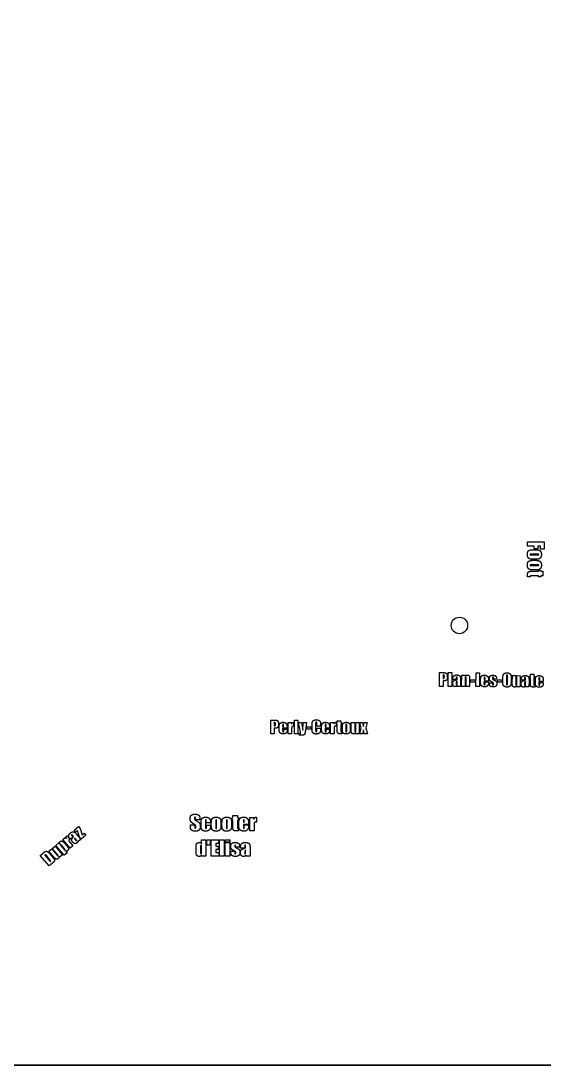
# Model space of a CAD drawing. Header units: millimetres. Extents: x 0 to 397, y 0 to 380.
# Drawn here: x 95.2 to 190.4, y 0 to 190 of the extents above; entities that cross this region are included whole.
import ezdxf

# ---------------------------------------------------------------- set-up
doc = ezdxf.new("R2010")
doc.units = ezdxf.units.MM
doc.layers.get('0').update_dxf_attribs({"linetype": 'CONTINUOUS'})

msp = doc.modelspace()

# ---------------------------------------------------------------- linework, layer by layer
for p, q in [((188.33, 93.78), (188.95, 93.78)), ((188.07, 92.84), (189.18, 92.84)), ((189.18, 92.97), (188.1, 92.97)), ((188.33, 91.85), (188.95, 91.85)), ((189, 92.03), (188.41, 92.03)), ((188.07, 90.9), (189.18, 90.9)), ((189.18, 91.04), (188.1, 91.04)), ((188.19, 89.86), (189.37, 89.86)), ((189, 90.1), (188.41, 90.1)), ((189.37, 89.86), (189.37, 90.01)), ((189.37, 90.01), (189.82, 90.01)), ((189.82, 90.01), (189.82, 89.86)), ((189.82, 89.86), (190.2, 89.86)), ((190.2, 89.86), (190.2, 89.05)), ((187.41, 88.82), (187.41, 89.15)), ((187.87, 88.82), (187.41, 88.82)), ((189.37, 89.05), (188.12, 89.05)), ((189.37, 88.85), (189.37, 89.05)), ((189.82, 88.85), (189.37, 88.85)), ((190.2, 89.05), (189.82, 89.05)), ((189.82, 89.05), (189.82, 88.85)), ((171.38, 68.92), (171.4, 71.42)), ((171.4, 71.42), (172.06, 71.42)), ((172.05, 70.99), (172.05, 70.35)), ((172.25, 70.58), (172.26, 70.78)), ((172.8, 70.71), (172.8, 70.5)), ((174.39, 70.37), (174.39, 70.16)), ((175.41, 68.89), (175.43, 70.94)), ((175.43, 70.94), (176.06, 70.94)), ((176.06, 70.94), (176.05, 70.75)), ((176.23, 68.89), (176.24, 70.31)), ((176.86, 70.32), (176.85, 68.88)), ((179.48, 70.33), (179.48, 70.18)), ((179.66, 70.18), (179.66, 70.33)), ((181.21, 70.24), (181.21, 70.35)), ((181.77, 70.36), (181.77, 70.24)), ((183.56, 70.69), (183.56, 69.52)), ((183.76, 69.54), (183.77, 70.69)), ((184.62, 69.49), (184.63, 70.87)), ((184.63, 70.87), (185.26, 70.87)), ((185.26, 70.87), (185.25, 69.47)), ((185.44, 69.49), (185.45, 70.87)), ((185.45, 70.87), (186.07, 70.86)), ((186.07, 70.86), (186.06, 68.81)), ((187.78, 70.47), (187.79, 70.8)), ((187.92, 70.47), (187.78, 70.47)), ((187.79, 70.8), (187.92, 70.8)), ((187.91, 69.43), (187.92, 70.47)), ((187.92, 70.8), (187.92, 71.12)), ((187.92, 71.12), (188.55, 71.12)), ((188.71, 70.47), (188.54, 70.47)), ((188.54, 70.47), (188.54, 69.37)), ((188.55, 71.12), (188.55, 70.79)), ((188.55, 70.79), (188.72, 70.79)), ((188.72, 70.79), (188.71, 70.47)), ((172.03, 68.92), (171.38, 68.92)), ((172.04, 69.93), (172.03, 68.92)), ((172.22, 69.92), (172.04, 69.93)), ((173.8, 70.16), (173.8, 70.3)), ((174.39, 70.16), (173.8, 70.16)), ((173.8, 69.36), (173.8, 69.53)), ((174.58, 69.45), (174.58, 69.87)), ((174.59, 68.9), (174.59, 69.08)), ((175.2, 68.89), (174.59, 68.9)), ((175.21, 69.92), (175.2, 68.89)), ((176.04, 68.89), (175.41, 68.89)), ((176.05, 70.27), (176.04, 68.89)), ((176.85, 68.88), (176.23, 68.89)), ((178.85, 69.61), (178.86, 70.21)), ((179.48, 69.85), (179.47, 69.41)), ((179.48, 70.18), (179.66, 70.18)), ((180.28, 69.84), (179.48, 69.85)), ((179.69, 69.45), (179.69, 69.72)), ((179.69, 69.72), (180.28, 69.71)), ((180.29, 70.12), (180.28, 69.84)), ((180.28, 69.71), (180.28, 69.56)), ((180.46, 69.48), (180.46, 69.57)), ((180.46, 69.57), (181.01, 69.57)), ((181.01, 69.57), (181.01, 69.44)), ((181.77, 70.24), (181.21, 70.24)), ((182.91, 69.87), (182.91, 70.3)), ((184.42, 70.29), (184.41, 69.86)), ((185.42, 68.82), (185.43, 68.99)), ((186.06, 68.81), (185.42, 68.82)), ((186.26, 70.07), (186.26, 70.2)), ((186.85, 70.06), (186.26, 70.07)), ((186.26, 69.27), (186.26, 69.44)), ((186.85, 70.28), (186.85, 70.06)), ((187.04, 69.36), (187.04, 69.78)), ((187.05, 68.8), (187.05, 68.99)), ((187.66, 68.8), (187.05, 68.8)), ((187.67, 69.83), (187.66, 68.8)), ((188.73, 68.79), (188.47, 68.79)), ((188.73, 69.12), (188.73, 68.79)), ((188.82, 69.53), (188.83, 70.13)), ((189.45, 70.26), (189.45, 70.11)), ((189.45, 70.11), (189.64, 70.11)), ((190.26, 69.77), (189.45, 69.77)), ((189.45, 69.77), (189.45, 69.33)), ((189.64, 70.11), (189.64, 70.26)), ((189.66, 69.37), (189.67, 69.64)), ((189.67, 69.64), (190.26, 69.64)), ((190.26, 70.04), (190.26, 69.77)), ((190.26, 69.64), (190.26, 69.48)), ((140.66, 62.79), (141.32, 62.79)), ((140.66, 60.29), (140.66, 62.79)), ((141.31, 62.37), (141.31, 61.73)), ((141.49, 61.3), (141.31, 61.3)), ((141.31, 61.3), (141.31, 60.29)), ((141.52, 61.95), (141.52, 62.16)), ((142.06, 62.09), (142.06, 61.88)), ((142.21, 61.04), (142.21, 61.63)), ((142.84, 61.76), (142.84, 61.61)), ((142.84, 61.61), (143.02, 61.61)), ((143.64, 61.28), (142.84, 61.28)), ((142.84, 61.28), (142.84, 60.84)), ((143.02, 61.61), (143.02, 61.76)), ((143.05, 60.88), (143.05, 61.15)), ((143.05, 61.15), (143.64, 61.15)), ((143.64, 61.55), (143.64, 61.28)), ((143.64, 61.15), (143.64, 61)), ((143.85, 60.29), (143.85, 62.34)), ((143.85, 62.34), (144.47, 62.34)), ((144.47, 62.34), (144.45, 62.07)), ((144.47, 61.1), (144.47, 60.29)), ((144.84, 62.38), (144.84, 61.66)), ((146.06, 60.63), (145.72, 62.34)), ((145.72, 62.34), (146.28, 62.34)), ((146.28, 62.34), (146.49, 60.96)), ((146.49, 60.96), (146.59, 62.34)), ((146.59, 62.34), (147.15, 62.34)), ((147.15, 62.34), (146.97, 60.86)), ((148.19, 61.18), (148.19, 61.91)), ((148.84, 62.12), (148.84, 60.96)), ((149.08, 61.7), (149.08, 62.14)), ((149.73, 61.7), (149.08, 61.7)), ((149.08, 60.98), (149.08, 61.3)), ((149.08, 61.3), (149.73, 61.3)), ((149.73, 61.94), (149.73, 61.7)), ((149.73, 61.3), (149.73, 61.2)), ((149.93, 61.04), (149.93, 61.63)), ((150.55, 61.76), (150.55, 61.61)), ((150.55, 61.61), (150.73, 61.61)), ((151.36, 61.28), (150.55, 61.28)), ((150.55, 61.28), (150.55, 60.84)), ((150.73, 61.61), (150.73, 61.76)), ((150.77, 60.88), (150.77, 61.15)), ((150.77, 61.15), (151.36, 61.15)), ((151.36, 61.55), (151.36, 61.28)), ((151.36, 61.15), (151.36, 61)), ((151.56, 60.29), (151.56, 62.34)), ((151.56, 62.34), (152.19, 62.34)), ((152.19, 62.34), (152.16, 62.07)), ((152.19, 61.1), (152.19, 60.29)), ((152.55, 62.38), (152.55, 61.66)), ((152.65, 61.97), (152.65, 62.29)), ((152.65, 62.29), (152.78, 62.29)), ((152.78, 61.97), (152.65, 61.97)), ((152.78, 62.29), (152.78, 62.62)), ((152.78, 62.62), (153.41, 62.62)), ((152.78, 60.93), (152.78, 61.97)), ((153.41, 62.62), (153.41, 62.29)), ((153.41, 62.29), (153.58, 62.29)), ((153.58, 61.97), (153.41, 61.97)), ((153.41, 61.97), (153.41, 60.87)), ((153.58, 62.29), (153.58, 61.97)), ((153.7, 61.05), (153.7, 61.58)), ((154.32, 61.78), (154.32, 60.85)), ((154.5, 60.83), (154.5, 61.78)), ((155.13, 61.62), (155.13, 61.12)), ((155.32, 60.96), (155.32, 62.34)), ((155.32, 62.34), (155.95, 62.34)), ((155.95, 62.34), (155.95, 60.95)), ((156.14, 60.96), (156.14, 62.34)), ((156.14, 62.34), (156.76, 62.34)), ((156.76, 62.34), (156.76, 60.29)), ((157.14, 61.36), (156.87, 62.34)), ((156.87, 62.34), (157.39, 62.34)), ((156.87, 60.29), (157.14, 61.36)), ((157.67, 62.34), (158.22, 62.34)), ((158.22, 62.34), (157.97, 61.36)), ((157.97, 61.36), (158.27, 60.29)), ((141.31, 60.29), (140.66, 60.29)), ((144.47, 60.29), (143.85, 60.29)), ((145.87, 60.01), (145.87, 60.33)), ((146.25, 60.01), (145.87, 60.01)), ((152.19, 60.29), (151.56, 60.29)), ((153.6, 60.29), (153.35, 60.29)), ((153.6, 60.62), (153.6, 60.29)), ((156.12, 60.29), (156.14, 60.46)), ((156.76, 60.29), (156.12, 60.29)), ((157.39, 60.29), (156.87, 60.29)), ((158.27, 60.29), (157.67, 60.29)), ((126.04, 43.5), (126.04, 43.73)), ((126.04, 43.73), (126.83, 43.73)), ((126.83, 43.73), (126.83, 43.34)), ((126.99, 44.65), (126.99, 44.91)), ((127.77, 44.65), (126.99, 44.65)), ((127.77, 44.8), (127.77, 44.65)), ((127.99, 43.55), (127.99, 44.23)), ((128.8, 44.42), (128.8, 43.28)), ((128.94, 44.1), (128.94, 44.42)), ((129.71, 44.1), (128.94, 44.1)), ((129.86, 43.54), (129.86, 44.15)), ((130.67, 44.39), (130.67, 43.3)), ((130.81, 43.28), (130.81, 44.39)), ((131.61, 44.2), (131.61, 43.62)), ((131.8, 43.54), (131.8, 44.15)), ((132.6, 44.39), (132.6, 43.3)), ((132.74, 43.28), (132.74, 44.39)), ((133.55, 44.2), (133.55, 43.62)), ((133.63, 44.57), (133.63, 45.03)), ((133.63, 45.03), (133.79, 45.03)), ((133.79, 44.57), (133.63, 44.57)), ((133.79, 45.03), (133.79, 45.4)), ((133.79, 45.4), (134.6, 45.4)), ((133.79, 43.39), (133.79, 44.57)), ((134.6, 45.4), (134.6, 45.03)), ((134.6, 45.03), (134.79, 45.03)), ((134.79, 44.57), (134.6, 44.57)), ((134.6, 44.57), (134.6, 43.33)), ((134.79, 45.03), (134.79, 44.57)), ((134.88, 43.52), (134.88, 44.22)), ((135.69, 44.37), (135.69, 44.23)), ((135.69, 44.23), (135.83, 44.23)), ((136.63, 43.77), (135.69, 43.77)), ((135.69, 43.77), (135.69, 43.28)), ((135.83, 44.23), (135.83, 44.37)), ((136.63, 44.12), (136.63, 43.77)), ((136.84, 42.61), (136.84, 45.08)), ((136.84, 45.08), (137.64, 45.08)), ((137.64, 45.08), (137.61, 44.77)), ((138.07, 45.13), (138.07, 44.21)), ((105.44, 41.87), (106.1, 41.08)), ((128.98, 43.35), (128.98, 43.67)), ((128.98, 43.67), (129.71, 43.67)), ((134.82, 42.61), (134.49, 42.61)), ((134.82, 43.07), (134.82, 42.61)), ((135.86, 43.33), (135.86, 43.69)), ((135.86, 43.69), (136.63, 43.69)), ((136.63, 43.69), (136.63, 43.47)), ((137.64, 42.61), (136.84, 42.61)), ((137.64, 43.6), (137.64, 42.61)), ((101.58, 39.98), (102.11, 40.42)), ((103.09, 38.18), (101.58, 39.98)), ((102.11, 40.42), (102.21, 40.28)), ((102.49, 39.94), (103.03, 39.31)), ((103.14, 39.36), (102.58, 40.02)), ((102.84, 41.03), (103.35, 41.46)), ((104.16, 39.45), (102.84, 41.03)), ((103.08, 40.47), (103.62, 39.83)), ((103.35, 41.46), (103.5, 41.24)), ((103.6, 41.72), (104.09, 41.13)), ((104.22, 41.1), (104.11, 41.22)), ((104.15, 40.51), (104.68, 39.88)), ((104.7, 41.5), (104.22, 41.1)), ((104.55, 41.69), (104.7, 41.5)), ((104.7, 40.52), (104.59, 40.65)), ((105.22, 41.08), (104.98, 41.38)), ((105.6, 40.66), (105.49, 40.8)), ((106.1, 41.08), (105.6, 40.66)), ((128.06, 40.33), (128.06, 41)), ((128.06, 41), (128.87, 41)), ((128.87, 41), (128.87, 38)), ((98.72, 38.15), (99.11, 38.47)), ((100.33, 36.23), (98.72, 38.15)), ((99.56, 38.23), (100.55, 37.05)), ((100.45, 37.38), (99.84, 38.11)), ((100.32, 38.91), (100.83, 39.35)), ((101.2, 37.86), (100.32, 38.91)), ((100.47, 38.45), (101.02, 37.8)), ((100.83, 39.35), (101.73, 38.28)), ((100.92, 39.42), (101.44, 39.86)), ((101.81, 38.37), (100.92, 39.42)), ((101.44, 39.86), (102.76, 38.28)), ((102.76, 38.28), (102.24, 37.84)), ((103.61, 38.61), (103.09, 38.18)), ((103.31, 38.96), (103.61, 38.61)), ((104.68, 39.88), (104.16, 39.45)), ((127.11, 38.68), (127.11, 39.8)), ((127.91, 39.84), (127.91, 38.66)), ((128.06, 38.73), (128.06, 39.84)), ((128.06, 38), (128.06, 38.18)), ((128.87, 38), (128.06, 38)), ((133.4, 38.77), (133.4, 38.92)), ((133.4, 38.92), (134.13, 38.92)), ((134.13, 38.92), (134.13, 38.73)), ((134.28, 39.64), (134.28, 39.81)), ((135, 39.64), (134.28, 39.64)), ((135, 39.81), (135, 39.64)), ((135.18, 39.47), (135.18, 39.67)), ((135.95, 39.47), (135.18, 39.47)), ((135.18, 38.58), (135.18, 38.77)), ((135.95, 39.76), (135.95, 39.47)), ((136.1, 38.69), (136.1, 39.15)), ((136.12, 38), (136.12, 38.22)), ((136.91, 38), (136.12, 38)), ((136.91, 39.25), (136.91, 38)), ((100.96, 36.77), (100.33, 36.23)), ((102.24, 37.84), (102.14, 37.97)), ((397.26, 0), (0, 0)), ((0, 0), (397.26, 0))]:
    msp.add_line(p, q)
for points in [[(0, 0), (397.26, 0), (397.26, 380), (0, 380)], [(190.41, 95.24), (190.41, 93.88), (189.75, 93.88), (189.75, 94.4), (189.27, 94.4), (189.27, 93.93), (188.63, 93.93), (188.63, 94.4), (187.41, 94.4), (187.41, 95.24)], [(173.61, 71.41), (173.6, 68.91), (172.95, 68.91), (172.97, 71.41)], [(178.66, 71.37), (178.64, 68.87), (178, 68.87), (178.02, 71.37)], [(177.84, 70.11), (177.84, 69.68), (177.02, 69.69), (177.02, 70.12)], [(182.74, 70.08), (182.74, 69.65), (181.92, 69.65), (181.92, 70.08)], [(145.62, 62.79), (145.62, 60.29), (144.98, 60.29), (144.98, 62.79)], [(148.03, 61.53), (148.03, 61.1), (147.21, 61.1), (147.21, 61.53)], [(105.69, 43.42), (106, 43.06), (106.37, 41.91), (106.72, 42.2), (107.01, 41.84), (106.17, 41.14), (105.88, 41.49), (105.49, 42.66), (105.18, 42.39), (104.88, 42.75)], [(129.13, 39.99), (129.03, 40.51), (129.03, 41), (129.66, 41), (129.66, 40.52), (129.57, 39.99)], [(129.81, 41), (131.16, 41), (131.16, 40.34), (130.65, 40.34), (130.65, 39.86), (131.13, 39.86), (131.13, 39.23), (130.65, 39.23), (130.65, 38.66), (131.21, 38.66), (131.21, 38), (129.81, 38)], [(132.19, 41), (132.19, 38), (131.37, 38), (131.37, 41)], [(133.23, 41), (133.23, 40.55), (132.4, 40.55), (132.4, 41)], [(133.23, 40.48), (133.23, 38), (132.4, 38), (132.4, 40.48)]]:
    msp.add_lwpolyline(points, close=True)
msp.add_circle((175, 80), 1.5)
for points in [[(187.36, 92.9), (187.36, 93.15), (187.42, 93.32)], [(187.42, 93.32), (187.47, 93.5), (187.59, 93.6)], [(187.59, 93.6), (187.7, 93.7), (187.86, 93.74)], [(187.86, 93.74), (188.02, 93.78), (188.33, 93.78)], [(188.95, 93.78), (189.29, 93.78), (189.49, 93.7)], [(189.49, 93.7), (189.68, 93.63), (189.8, 93.43)], [(189.8, 93.43), (189.92, 93.23), (189.92, 92.93)], [(187.43, 92.5), (187.36, 92.67), (187.36, 92.9)], [(187.36, 90.97), (187.36, 91.21), (187.42, 91.39)], [(187.42, 91.39), (187.47, 91.57), (187.59, 91.66)], [(187.63, 92.21), (187.49, 92.32), (187.43, 92.5)], [(187.59, 91.66), (187.7, 91.76), (187.86, 91.81)], [(187.93, 92.06), (187.77, 92.1), (187.63, 92.21)], [(187.9, 92.96), (187.86, 92.94), (187.86, 92.91)], [(187.86, 92.91), (187.86, 92.86), (187.89, 92.85)], [(187.86, 91.81), (188.02, 91.85), (188.33, 91.85)], [(187.89, 92.85), (187.93, 92.84), (188.07, 92.84)], [(188.1, 92.97), (187.93, 92.97), (187.9, 92.96)], [(188.41, 92.03), (188.09, 92.03), (187.93, 92.06)], [(188.95, 91.85), (189.29, 91.85), (189.49, 91.77)], [(189.39, 92.07), (189.26, 92.03), (189, 92.03)], [(189.39, 92.96), (189.36, 92.97), (189.18, 92.97)], [(189.18, 92.84), (189.36, 92.84), (189.39, 92.85)], [(189.43, 92.9), (189.43, 92.94), (189.39, 92.96)], [(189.39, 92.85), (189.43, 92.86), (189.43, 92.9)], [(189.65, 92.2), (189.52, 92.1), (189.39, 92.07)], [(189.49, 91.77), (189.68, 91.7), (189.8, 91.5)], [(189.85, 92.49), (189.77, 92.31), (189.65, 92.2)], [(189.8, 91.5), (189.92, 91.3), (189.92, 91)], [(189.92, 92.93), (189.92, 92.68), (189.85, 92.49)], [(187.43, 90.57), (187.36, 90.74), (187.36, 90.97)], [(187.41, 89.15), (187.41, 89.41), (187.43, 89.52)], [(187.63, 90.28), (187.49, 90.39), (187.43, 90.57)], [(187.43, 89.52), (187.45, 89.63), (187.53, 89.72)], [(187.53, 89.72), (187.62, 89.81), (187.72, 89.83)], [(187.93, 90.13), (187.77, 90.16), (187.63, 90.28)], [(187.72, 89.83), (187.82, 89.86), (188.19, 89.86)], [(187.9, 91.03), (187.86, 91.01), (187.86, 90.97)], [(187.86, 90.97), (187.86, 90.93), (187.89, 90.92)], [(187.89, 90.92), (187.93, 90.9), (188.07, 90.9)], [(188.1, 91.04), (187.93, 91.04), (187.9, 91.03)], [(188.41, 90.1), (188.09, 90.1), (187.93, 90.13)], [(189.39, 90.13), (189.26, 90.1), (189, 90.1)], [(189.39, 91.03), (189.36, 91.04), (189.18, 91.04)], [(189.18, 90.9), (189.36, 90.9), (189.39, 90.92)], [(189.43, 90.97), (189.43, 91.01), (189.39, 91.03)], [(189.39, 90.92), (189.43, 90.93), (189.43, 90.97)], [(189.65, 90.27), (189.52, 90.17), (189.39, 90.13)], [(189.85, 90.56), (189.77, 90.37), (189.65, 90.27)], [(189.92, 91), (189.92, 90.74), (189.85, 90.56)], [(187.88, 89.03), (187.87, 89.02), (187.87, 88.82)], [(188.12, 89.05), (187.9, 89.05), (187.88, 89.03)], [(172.22, 70.95), (172.18, 70.99), (172.05, 70.99)], [(172.05, 70.35), (172.07, 70.35), (172.09, 70.35)], [(172.06, 71.42), (172.32, 71.42), (172.47, 71.37)], [(172.09, 70.35), (172.18, 70.35), (172.22, 70.4)], [(172.26, 70.78), (172.26, 70.91), (172.22, 70.95)], [(172.22, 70.4), (172.25, 70.44), (172.25, 70.58)], [(172.47, 71.37), (172.61, 71.33), (172.68, 71.25)], [(172.68, 71.25), (172.75, 71.17), (172.78, 71.06)], [(172.8, 70.5), (172.8, 70.26), (172.74, 70.15)], [(172.78, 71.06), (172.8, 70.95), (172.8, 70.71)], [(173.8, 70.3), (173.8, 70.54), (173.86, 70.66)], [(173.86, 70.66), (173.92, 70.79), (174.08, 70.89)], [(174.08, 70.89), (174.25, 70.99), (174.51, 70.99)], [(174.41, 70.58), (174.39, 70.54), (174.39, 70.37)], [(174.48, 70.62), (174.42, 70.62), (174.41, 70.58)], [(174.56, 70.57), (174.54, 70.62), (174.48, 70.62)], [(174.51, 70.99), (174.83, 70.98), (174.99, 70.87)], [(174.59, 70.36), (174.59, 70.53), (174.56, 70.57)], [(174.56, 70.19), (174.58, 70.24), (174.59, 70.36)], [(174.99, 70.87), (175.15, 70.76), (175.18, 70.59)], [(175.18, 70.59), (175.21, 70.43), (175.21, 69.92)], [(176.05, 70.75), (176.12, 70.86), (176.22, 70.92)], [(176.07, 70.56), (176.05, 70.5), (176.05, 70.27)], [(176.15, 70.61), (176.08, 70.61), (176.07, 70.56)], [(176.23, 70.56), (176.21, 70.61), (176.15, 70.61)], [(176.22, 70.92), (176.32, 70.97), (176.44, 70.97)], [(176.24, 70.31), (176.24, 70.52), (176.23, 70.56)], [(176.44, 70.97), (176.61, 70.97), (176.71, 70.89)], [(176.71, 70.89), (176.81, 70.82), (176.84, 70.7)], [(176.84, 70.7), (176.87, 70.59), (176.86, 70.32)], [(178.86, 70.21), (178.86, 70.48), (178.93, 70.63)], [(178.93, 70.63), (179.01, 70.79), (179.17, 70.87)], [(179.17, 70.87), (179.34, 70.95), (179.55, 70.95)], [(179.5, 70.55), (179.48, 70.51), (179.48, 70.33)], [(179.58, 70.58), (179.51, 70.58), (179.5, 70.55)], [(179.55, 70.95), (179.81, 70.95), (179.98, 70.84)], [(179.65, 70.54), (179.63, 70.58), (179.58, 70.58)], [(179.66, 70.33), (179.66, 70.49), (179.65, 70.54)], [(179.98, 70.84), (180.15, 70.74), (180.22, 70.58)], [(180.22, 70.58), (180.29, 70.41), (180.29, 70.12)], [(180.45, 70.34), (180.45, 70.58), (180.51, 70.7)], [(180.5, 70.04), (180.44, 70.16), (180.45, 70.34)], [(180.51, 70.7), (180.58, 70.81), (180.73, 70.88)], [(180.73, 70.88), (180.89, 70.94), (181.1, 70.94)], [(181.04, 70.54), (181.01, 70.5), (181.01, 70.43)], [(181.01, 70.43), (181.01, 70.34), (181.02, 70.3)], [(181.12, 70.57), (181.07, 70.57), (181.04, 70.54)], [(181.1, 70.94), (181.3, 70.93), (181.44, 70.88)], [(181.2, 70.53), (181.18, 70.57), (181.12, 70.57)], [(181.21, 70.35), (181.21, 70.5), (181.2, 70.53)], [(181.44, 70.88), (181.58, 70.83), (181.66, 70.74)], [(181.66, 70.74), (181.74, 70.66), (181.75, 70.58)], [(181.75, 70.58), (181.77, 70.51), (181.77, 70.36)], [(182.91, 70.3), (182.91, 70.68), (182.93, 70.83)], [(182.93, 70.83), (182.95, 70.99), (183.05, 71.12)], [(183.05, 71.12), (183.14, 71.25), (183.3, 71.32)], [(183.3, 71.32), (183.46, 71.38), (183.67, 71.38)], [(183.59, 70.92), (183.57, 70.88), (183.56, 70.69)], [(183.67, 70.96), (183.62, 70.96), (183.59, 70.92)], [(183.67, 71.38), (183.87, 71.38), (184.03, 71.31)], [(183.75, 70.91), (183.73, 70.96), (183.67, 70.96)], [(183.77, 70.69), (183.77, 70.86), (183.75, 70.91)], [(184.03, 71.31), (184.19, 71.25), (184.29, 71.12)], [(184.29, 71.12), (184.38, 70.98), (184.4, 70.83)], [(184.4, 70.83), (184.42, 70.67), (184.42, 70.29)], [(186.26, 70.2), (186.27, 70.44), (186.32, 70.57)], [(186.32, 70.57), (186.38, 70.7), (186.54, 70.8)], [(186.54, 70.8), (186.71, 70.89), (186.97, 70.89)], [(186.87, 70.49), (186.85, 70.45), (186.85, 70.28)], [(186.95, 70.53), (186.88, 70.53), (186.87, 70.49)], [(187.02, 70.48), (187, 70.53), (186.95, 70.53)], [(186.97, 70.89), (187.29, 70.89), (187.45, 70.78)], [(187.05, 70.27), (187.05, 70.43), (187.02, 70.48)], [(187.45, 70.78), (187.61, 70.66), (187.64, 70.5)], [(187.64, 70.5), (187.67, 70.34), (187.67, 69.83)], [(188.83, 70.13), (188.83, 70.4), (188.91, 70.56)], [(188.91, 70.56), (188.98, 70.71), (189.14, 70.79)], [(189.14, 70.79), (189.31, 70.87), (189.53, 70.87)], [(189.47, 70.47), (189.46, 70.43), (189.45, 70.26)], [(189.55, 70.51), (189.49, 70.51), (189.47, 70.47)], [(189.53, 70.87), (189.79, 70.87), (189.96, 70.77)], [(189.62, 70.46), (189.6, 70.51), (189.55, 70.51)], [(189.64, 70.26), (189.64, 70.42), (189.62, 70.46)], [(189.96, 70.77), (190.13, 70.67), (190.19, 70.5)], [(190.19, 70.5), (190.26, 70.34), (190.26, 70.04)], [(172.56, 69.98), (172.43, 69.92), (172.22, 69.92)], [(172.74, 70.15), (172.69, 70.04), (172.56, 69.98)], [(173.8, 69.53), (173.8, 69.76), (173.87, 69.84)], [(173.93, 68.96), (173.79, 69.05), (173.8, 69.36)], [(173.87, 69.84), (173.94, 69.93), (174.23, 70.04)], [(174.23, 68.86), (174.06, 68.87), (173.93, 68.96)], [(174.23, 70.04), (174.54, 70.15), (174.56, 70.19)], [(174.44, 68.92), (174.35, 68.86), (174.23, 68.86)], [(174.41, 69.69), (174.38, 69.62), (174.38, 69.48)], [(174.38, 69.48), (174.38, 69.32), (174.4, 69.27)], [(174.4, 69.27), (174.42, 69.23), (174.48, 69.23)], [(174.58, 69.87), (174.43, 69.77), (174.41, 69.69)], [(174.59, 69.08), (174.53, 68.97), (174.44, 68.92)], [(174.48, 69.23), (174.54, 69.23), (174.56, 69.26)], [(174.56, 69.26), (174.58, 69.3), (174.58, 69.45)], [(178.88, 69.26), (178.85, 69.38), (178.85, 69.61)], [(179, 69.04), (178.91, 69.14), (178.88, 69.26)], [(179.23, 68.88), (179.08, 68.94), (179, 69.04)], [(179.58, 68.82), (179.38, 68.83), (179.23, 68.88)], [(179.47, 69.41), (179.47, 69.27), (179.49, 69.23)], [(179.49, 69.23), (179.51, 69.19), (179.57, 69.19)], [(179.57, 69.19), (179.64, 69.19), (179.66, 69.24)], [(179.92, 68.88), (179.78, 68.82), (179.58, 68.82)], [(179.66, 69.24), (179.69, 69.29), (179.69, 69.45)], [(180.14, 69.05), (180.05, 68.94), (179.92, 68.88)], [(180.26, 69.27), (180.23, 69.17), (180.14, 69.05)], [(180.28, 69.56), (180.28, 69.37), (180.26, 69.27)], [(180.52, 69.09), (180.45, 69.22), (180.46, 69.48)], [(180.84, 69.75), (180.56, 69.91), (180.5, 70.04)], [(180.75, 68.89), (180.58, 68.96), (180.52, 69.09)], [(181.15, 68.81), (180.92, 68.81), (180.75, 68.89)], [(181.2, 69.53), (181.16, 69.57), (180.84, 69.75)], [(181.01, 69.44), (181.01, 69.27), (181.03, 69.23)], [(181.02, 70.3), (181.04, 70.25), (181.1, 70.2)], [(181.03, 69.23), (181.05, 69.18), (181.11, 69.18)], [(181.1, 70.2), (181.17, 70.15), (181.37, 70.04)], [(181.11, 69.18), (181.18, 69.17), (181.2, 69.21)], [(181.52, 68.88), (181.37, 68.81), (181.15, 68.81)], [(181.23, 69.35), (181.23, 69.49), (181.2, 69.53)], [(181.2, 69.21), (181.23, 69.24), (181.23, 69.35)], [(181.37, 70.04), (181.64, 69.91), (181.72, 69.79)], [(181.74, 69.07), (181.67, 68.95), (181.52, 68.88)], [(181.72, 69.79), (181.81, 69.67), (181.81, 69.45)], [(181.81, 69.45), (181.81, 69.2), (181.74, 69.07)], [(182.92, 69.33), (182.91, 69.49), (182.91, 69.87)], [(183.04, 69.04), (182.94, 69.18), (182.92, 69.33)], [(183.29, 68.85), (183.13, 68.91), (183.04, 69.04)], [(183.65, 68.78), (183.45, 68.78), (183.29, 68.85)], [(183.56, 69.52), (183.55, 69.3), (183.57, 69.25)], [(183.57, 69.25), (183.59, 69.2), (183.65, 69.2)], [(183.65, 69.2), (183.72, 69.2), (183.74, 69.26)], [(184.02, 68.84), (183.86, 68.78), (183.65, 68.78)], [(183.74, 69.26), (183.76, 69.32), (183.76, 69.54)], [(184.28, 69.04), (184.18, 68.91), (184.02, 68.84)], [(184.39, 69.33), (184.37, 69.17), (184.28, 69.04)], [(184.41, 69.86), (184.41, 69.48), (184.39, 69.33)], [(184.63, 69.14), (184.62, 69.23), (184.62, 69.49)], [(184.69, 68.97), (184.64, 69.05), (184.63, 69.14)], [(184.82, 68.83), (184.73, 68.88), (184.69, 68.97)], [(185.05, 68.78), (184.91, 68.78), (184.82, 68.83)], [(185.27, 68.83), (185.18, 68.78), (185.05, 68.78)], [(185.25, 69.47), (185.25, 69.23), (185.26, 69.19)], [(185.26, 69.19), (185.27, 69.14), (185.34, 69.14)], [(185.43, 68.99), (185.37, 68.88), (185.27, 68.83)], [(185.34, 69.14), (185.41, 69.14), (185.42, 69.19)], [(185.42, 69.19), (185.44, 69.23), (185.44, 69.49)], [(186.26, 69.44), (186.26, 69.67), (186.33, 69.75)], [(186.39, 68.86), (186.25, 68.96), (186.26, 69.27)], [(186.33, 69.75), (186.41, 69.83), (186.69, 69.94)], [(186.69, 68.77), (186.53, 68.77), (186.39, 68.86)], [(186.69, 69.94), (187, 70.06), (187.02, 70.1)], [(186.91, 68.82), (186.81, 68.77), (186.69, 68.77)], [(186.87, 69.6), (186.84, 69.52), (186.84, 69.38)], [(186.84, 69.38), (186.84, 69.22), (186.86, 69.18)], [(186.86, 69.18), (186.88, 69.13), (186.94, 69.13)], [(187.04, 69.78), (186.89, 69.67), (186.87, 69.6)], [(187.05, 68.99), (187, 68.88), (186.91, 68.82)], [(186.94, 69.13), (187, 69.13), (187.02, 69.17)], [(187.02, 70.1), (187.05, 70.14), (187.05, 70.27)], [(187.02, 69.17), (187.04, 69.2), (187.04, 69.36)], [(187.93, 69.04), (187.91, 69.13), (187.91, 69.43)], [(188.01, 68.9), (187.94, 68.96), (187.93, 69.04)], [(188.17, 68.81), (188.08, 68.83), (188.01, 68.9)], [(188.47, 68.79), (188.26, 68.79), (188.17, 68.81)], [(188.54, 69.37), (188.53, 69.17), (188.56, 69.15)], [(188.56, 69.15), (188.58, 69.12), (188.73, 69.12)], [(188.85, 69.19), (188.82, 69.31), (188.82, 69.53)], [(188.97, 68.97), (188.89, 69.07), (188.85, 69.19)], [(189.2, 68.81), (189.05, 68.87), (188.97, 68.97)], [(189.55, 68.75), (189.35, 68.75), (189.2, 68.81)], [(189.45, 69.33), (189.45, 69.19), (189.47, 69.15)], [(189.47, 69.15), (189.49, 69.11), (189.54, 69.11)], [(189.54, 69.11), (189.61, 69.11), (189.64, 69.16)], [(189.89, 68.8), (189.76, 68.75), (189.55, 68.75)], [(189.64, 69.16), (189.66, 69.22), (189.66, 69.37)], [(190.12, 68.98), (190.03, 68.86), (189.89, 68.8)], [(190.23, 69.19), (190.2, 69.09), (190.12, 68.98)], [(190.26, 69.48), (190.25, 69.29), (190.23, 69.19)], [(141.32, 62.79), (141.58, 62.79), (141.72, 62.75)], [(141.72, 62.75), (141.87, 62.71), (141.94, 62.63)], [(148.32, 62.58), (148.41, 62.7), (148.58, 62.77)], [(148.58, 62.77), (148.74, 62.85), (148.95, 62.85)], [(148.95, 62.85), (149.24, 62.85), (149.43, 62.73)], [(149.43, 62.73), (149.61, 62.62), (149.67, 62.46)], [(141.48, 62.33), (141.44, 62.37), (141.31, 62.37)], [(141.31, 61.73), (141.34, 61.73), (141.36, 61.73)], [(141.36, 61.73), (141.45, 61.73), (141.48, 61.77)], [(141.52, 62.16), (141.52, 62.29), (141.48, 62.33)], [(141.48, 61.77), (141.52, 61.82), (141.52, 61.95)], [(141.83, 61.36), (141.7, 61.3), (141.49, 61.3)], [(142.01, 61.53), (141.96, 61.42), (141.83, 61.36)], [(141.94, 62.63), (142.01, 62.55), (142.04, 62.44)], [(142.06, 61.88), (142.06, 61.64), (142.01, 61.53)], [(142.04, 62.44), (142.06, 62.33), (142.06, 62.09)], [(142.21, 61.63), (142.21, 61.9), (142.28, 62.06)], [(142.24, 60.69), (142.21, 60.81), (142.21, 61.04)], [(142.28, 62.06), (142.36, 62.21), (142.52, 62.3)], [(142.52, 62.3), (142.69, 62.38), (142.9, 62.38)], [(142.85, 61.98), (142.84, 61.94), (142.84, 61.76)], [(142.84, 60.84), (142.84, 60.7), (142.86, 60.66)], [(142.93, 62.02), (142.87, 62.02), (142.85, 61.98)], [(142.9, 62.38), (143.16, 62.38), (143.34, 62.28)], [(143, 61.97), (142.98, 62.02), (142.93, 62.02)], [(143.02, 61.76), (143.02, 61.92), (143, 61.97)], [(143.03, 60.67), (143.05, 60.73), (143.05, 60.88)], [(143.34, 62.28), (143.51, 62.18), (143.57, 62.02)], [(143.57, 62.02), (143.64, 61.85), (143.64, 61.55)], [(143.64, 61), (143.64, 60.81), (143.62, 60.71)], [(144.45, 62.07), (144.58, 62.36), (144.84, 62.38)], [(144.49, 61.48), (144.47, 61.4), (144.47, 61.1)], [(144.59, 61.61), (144.51, 61.57), (144.49, 61.48)], [(144.84, 61.66), (144.67, 61.66), (144.59, 61.61)], [(146.97, 60.86), (146.93, 60.51), (146.9, 60.38)], [(148.19, 61.91), (148.19, 62.18), (148.21, 62.32)], [(148.25, 60.63), (148.19, 60.81), (148.19, 61.18)], [(148.21, 62.32), (148.23, 62.45), (148.32, 62.58)], [(148.87, 62.37), (148.84, 62.31), (148.84, 62.12)], [(148.84, 60.96), (148.84, 60.77), (148.87, 60.72)], [(148.97, 62.42), (148.89, 62.42), (148.87, 62.37)], [(149.06, 62.38), (149.04, 62.42), (148.97, 62.42)], [(149.08, 62.14), (149.08, 62.33), (149.06, 62.38)], [(149.06, 60.72), (149.08, 60.77), (149.08, 60.98)], [(149.67, 62.46), (149.73, 62.29), (149.73, 61.94)], [(149.73, 61.2), (149.73, 60.81), (149.68, 60.65)], [(149.93, 61.63), (149.93, 61.9), (150, 62.06)], [(149.96, 60.69), (149.93, 60.81), (149.93, 61.04)], [(150, 62.06), (150.07, 62.21), (150.24, 62.3)], [(150.24, 62.3), (150.4, 62.38), (150.62, 62.38)], [(150.57, 61.98), (150.55, 61.94), (150.55, 61.76)], [(150.55, 60.84), (150.55, 60.7), (150.57, 60.66)], [(150.65, 62.02), (150.58, 62.02), (150.57, 61.98)], [(150.62, 62.38), (150.88, 62.38), (151.05, 62.28)], [(150.72, 61.97), (150.7, 62.02), (150.65, 62.02)], [(150.73, 61.76), (150.73, 61.92), (150.72, 61.97)], [(150.74, 60.67), (150.77, 60.73), (150.77, 60.88)], [(151.05, 62.28), (151.22, 62.18), (151.29, 62.02)], [(151.29, 62.02), (151.36, 61.85), (151.36, 61.55)], [(151.36, 61), (151.36, 60.81), (151.33, 60.71)], [(152.16, 62.07), (152.3, 62.36), (152.55, 62.38)], [(152.2, 61.48), (152.19, 61.4), (152.19, 61.1)], [(152.3, 61.61), (152.22, 61.57), (152.2, 61.48)], [(152.55, 61.66), (152.38, 61.66), (152.3, 61.61)], [(152.8, 60.54), (152.78, 60.62), (152.78, 60.93)], [(153.41, 60.87), (153.41, 60.67), (153.43, 60.65)], [(153.7, 61.58), (153.7, 61.86), (153.76, 62.02)], [(153.73, 60.66), (153.7, 60.79), (153.7, 61.05)], [(153.76, 62.02), (153.82, 62.18), (153.98, 62.28)], [(153.98, 62.28), (154.14, 62.38), (154.39, 62.38)], [(154.34, 61.98), (154.32, 61.93), (154.32, 61.78)], [(154.32, 60.85), (154.32, 60.71), (154.34, 60.66)], [(154.41, 62.02), (154.36, 62.02), (154.34, 61.98)], [(154.39, 62.38), (154.6, 62.38), (154.75, 62.32)], [(154.48, 61.98), (154.47, 62.02), (154.41, 62.02)], [(154.5, 61.78), (154.5, 61.93), (154.48, 61.98)], [(154.48, 60.66), (154.5, 60.7), (154.5, 60.83)], [(154.75, 62.32), (154.9, 62.25), (154.98, 62.15)], [(154.98, 62.15), (155.07, 62.05), (155.1, 61.95)], [(155.1, 61.95), (155.13, 61.84), (155.13, 61.62)], [(155.13, 61.12), (155.13, 60.84), (155.1, 60.72)], [(155.33, 60.61), (155.32, 60.7), (155.32, 60.96)], [(155.95, 60.95), (155.95, 60.71), (155.96, 60.66)], [(156.12, 60.67), (156.14, 60.71), (156.14, 60.96)], [(157.39, 62.34), (157.52, 61.71), (157.53, 61.63)], [(157.53, 60.99), (157.47, 60.63), (157.39, 60.29)], [(157.53, 61.63), (157.62, 62.15), (157.67, 62.34)], [(157.67, 60.29), (157.58, 60.7), (157.53, 60.99)], [(142.36, 60.47), (142.28, 60.57), (142.24, 60.69)], [(142.6, 60.31), (142.45, 60.37), (142.36, 60.47)], [(142.95, 60.26), (142.75, 60.26), (142.6, 60.31)], [(142.86, 60.66), (142.88, 60.62), (142.93, 60.62)], [(142.93, 60.62), (143, 60.62), (143.03, 60.67)], [(143.28, 60.31), (143.15, 60.26), (142.95, 60.26)], [(143.51, 60.49), (143.42, 60.37), (143.28, 60.31)], [(143.62, 60.71), (143.6, 60.6), (143.51, 60.49)], [(145.87, 60.33), (146.01, 60.33), (146.05, 60.35)], [(146.05, 60.35), (146.1, 60.36), (146.1, 60.41)], [(146.1, 60.41), (146.1, 60.44), (146.06, 60.63)], [(146.62, 60.05), (146.5, 60.01), (146.25, 60.01)], [(146.81, 60.17), (146.74, 60.08), (146.62, 60.05)], [(146.9, 60.38), (146.87, 60.25), (146.81, 60.17)], [(148.5, 60.34), (148.31, 60.45), (148.25, 60.63)], [(148.97, 60.24), (148.69, 60.24), (148.5, 60.34)], [(148.87, 60.72), (148.89, 60.66), (148.96, 60.66)], [(148.96, 60.66), (149.04, 60.66), (149.06, 60.72)], [(149.43, 60.36), (149.25, 60.24), (148.97, 60.24)], [(149.68, 60.65), (149.62, 60.48), (149.43, 60.36)], [(150.08, 60.47), (149.99, 60.57), (149.96, 60.69)], [(150.31, 60.31), (150.16, 60.37), (150.08, 60.47)], [(150.66, 60.26), (150.46, 60.26), (150.31, 60.31)], [(150.57, 60.66), (150.59, 60.62), (150.65, 60.62)], [(150.65, 60.62), (150.72, 60.62), (150.74, 60.67)], [(151, 60.31), (150.86, 60.26), (150.66, 60.26)], [(151.22, 60.49), (151.13, 60.37), (151, 60.31)], [(151.33, 60.71), (151.31, 60.6), (151.22, 60.49)], [(152.89, 60.39), (152.82, 60.46), (152.8, 60.54)], [(153.05, 60.31), (152.96, 60.33), (152.89, 60.39)], [(153.35, 60.29), (153.14, 60.29), (153.05, 60.31)], [(153.43, 60.65), (153.45, 60.62), (153.6, 60.62)], [(153.84, 60.44), (153.76, 60.53), (153.73, 60.66)], [(154.07, 60.3), (153.92, 60.35), (153.84, 60.44)], [(154.42, 60.26), (154.21, 60.26), (154.07, 60.3)], [(154.34, 60.66), (154.36, 60.62), (154.41, 60.62)], [(154.41, 60.62), (154.47, 60.62), (154.48, 60.66)], [(154.75, 60.31), (154.6, 60.26), (154.42, 60.26)], [(154.98, 60.47), (154.89, 60.36), (154.75, 60.31)], [(155.1, 60.72), (155.07, 60.59), (154.98, 60.47)], [(155.39, 60.44), (155.34, 60.52), (155.33, 60.61)], [(155.52, 60.31), (155.43, 60.35), (155.39, 60.44)], [(155.76, 60.26), (155.62, 60.26), (155.52, 60.31)], [(155.98, 60.31), (155.88, 60.26), (155.76, 60.26)], [(155.96, 60.66), (155.98, 60.62), (156.04, 60.62)], [(156.14, 60.46), (156.07, 60.36), (155.98, 60.31)], [(156.04, 60.62), (156.11, 60.62), (156.12, 60.67)], [(126.4, 45.58), (126.6, 45.67), (126.88, 45.67)], [(126.88, 45.67), (127.19, 45.67), (127.41, 45.57)], [(126.02, 44.81), (126.02, 45.16), (126.11, 45.32)], [(126.08, 44.42), (126.02, 44.57), (126.02, 44.81)], [(126.24, 44.17), (126.15, 44.26), (126.08, 44.42)], [(126.11, 45.32), (126.2, 45.49), (126.4, 45.58)], [(126.63, 43.89), (126.34, 44.08), (126.24, 44.17)], [(127, 43.62), (126.9, 43.71), (126.63, 43.89)], [(126.83, 45.06), (126.81, 45.02), (126.81, 44.92)], [(126.81, 44.92), (126.81, 44.78), (126.84, 44.72)], [(126.91, 45.1), (126.86, 45.1), (126.83, 45.06)], [(126.84, 44.72), (126.88, 44.65), (126.99, 44.55)], [(126.97, 45.07), (126.95, 45.1), (126.91, 45.1)], [(126.99, 44.91), (126.99, 45.05), (126.97, 45.07)], [(126.99, 44.55), (127.56, 44.24), (127.7, 44.04)], [(127.41, 45.57), (127.63, 45.47), (127.7, 45.32)], [(127.7, 45.32), (127.77, 45.16), (127.77, 44.8)], [(127.7, 44.04), (127.83, 43.84), (127.83, 43.4)], [(127.99, 44.23), (127.99, 44.54), (128.06, 44.71)], [(128.06, 44.71), (128.12, 44.87), (128.34, 45)], [(128.34, 45), (128.55, 45.13), (128.84, 45.13)], [(128.82, 44.6), (128.8, 44.57), (128.8, 44.42)], [(128.87, 44.63), (128.83, 44.63), (128.82, 44.6)], [(128.84, 45.13), (129.14, 45.13), (129.35, 45)], [(128.92, 44.59), (128.91, 44.63), (128.87, 44.63)], [(128.94, 44.42), (128.94, 44.55), (128.92, 44.59)], [(129.35, 45), (129.57, 44.87), (129.64, 44.68)], [(129.64, 44.68), (129.71, 44.48), (129.71, 44.1)], [(129.86, 44.15), (129.86, 44.49), (129.94, 44.69)], [(129.94, 44.69), (130.02, 44.89), (130.21, 45.01)], [(130.21, 45.01), (130.41, 45.13), (130.72, 45.13)], [(130.69, 44.6), (130.67, 44.56), (130.67, 44.39)], [(130.74, 44.63), (130.7, 44.63), (130.69, 44.6)], [(130.72, 45.13), (130.97, 45.13), (131.15, 45.05)], [(130.79, 44.6), (130.78, 44.63), (130.74, 44.63)], [(130.81, 44.39), (130.81, 44.56), (130.79, 44.6)], [(131.15, 45.05), (131.34, 44.97), (131.44, 44.85)], [(131.44, 44.85), (131.54, 44.73), (131.58, 44.59)], [(131.58, 44.59), (131.61, 44.46), (131.61, 44.2)], [(131.8, 44.15), (131.8, 44.49), (131.87, 44.69)], [(131.87, 44.69), (131.95, 44.89), (132.15, 45.01)], [(132.15, 45.01), (132.34, 45.13), (132.65, 45.13)], [(132.62, 44.6), (132.6, 44.56), (132.6, 44.39)], [(132.67, 44.63), (132.63, 44.63), (132.62, 44.6)], [(132.65, 45.13), (132.9, 45.13), (133.09, 45.05)], [(132.73, 44.6), (132.71, 44.63), (132.67, 44.63)], [(132.74, 44.39), (132.74, 44.56), (132.73, 44.6)], [(133.09, 45.05), (133.27, 44.97), (133.37, 44.85)], [(133.37, 44.85), (133.47, 44.73), (133.51, 44.59)], [(133.51, 44.59), (133.55, 44.46), (133.55, 44.2)], [(134.88, 44.22), (134.88, 44.54), (134.97, 44.73)], [(134.97, 44.73), (135.06, 44.92), (135.26, 45.03)], [(135.26, 45.03), (135.47, 45.13), (135.73, 45.13)], [(135.7, 44.6), (135.69, 44.57), (135.69, 44.37)], [(135.76, 44.63), (135.71, 44.63), (135.7, 44.6)], [(135.73, 45.13), (136.04, 45.13), (136.25, 45)], [(135.81, 44.59), (135.8, 44.63), (135.76, 44.63)], [(135.83, 44.37), (135.83, 44.55), (135.81, 44.59)], [(136.25, 45), (136.46, 44.88), (136.55, 44.68)], [(136.55, 44.68), (136.63, 44.48), (136.63, 44.12)], [(137.61, 44.77), (137.71, 45.11), (138.07, 45.13)], [(137.66, 44.03), (137.64, 43.94), (137.64, 43.6)], [(137.76, 44.16), (137.68, 44.11), (137.66, 44.03)], [(138.07, 44.21), (137.85, 44.21), (137.76, 44.16)], [(103.91, 41.54), (103.87, 41.68), (103.94, 41.87)], [(103.94, 41.87), (104, 42.06), (104.21, 42.23)], [(104.21, 42.23), (104.45, 42.43), (104.65, 42.45)], [(104.45, 41.89), (104.42, 41.87), (104.43, 41.84)], [(104.43, 41.84), (104.44, 41.81), (104.55, 41.69)], [(104.52, 41.9), (104.48, 41.91), (104.45, 41.89)], [(104.65, 41.77), (104.55, 41.88), (104.52, 41.9)], [(104.65, 42.45), (104.85, 42.47), (104.99, 42.36)], [(104.99, 42.36), (105.12, 42.25), (105.44, 41.87)], [(126.11, 42.98), (126.04, 43.17), (126.04, 43.5)], [(126.41, 42.67), (126.19, 42.79), (126.11, 42.98)], [(126.95, 42.55), (126.64, 42.55), (126.41, 42.67)], [(126.83, 43.34), (126.83, 43.19), (126.85, 43.15)], [(126.85, 43.15), (126.87, 43.12), (126.92, 43.12)], [(126.92, 43.12), (126.98, 43.12), (127.01, 43.17)], [(127.46, 42.65), (127.24, 42.55), (126.95, 42.55)], [(127.04, 43.32), (127.04, 43.56), (127, 43.62)], [(127.01, 43.17), (127.04, 43.21), (127.04, 43.32)], [(127.76, 42.92), (127.68, 42.76), (127.46, 42.65)], [(127.83, 43.4), (127.83, 43.08), (127.76, 42.92)], [(128.07, 42.99), (127.99, 43.19), (127.99, 43.55)], [(128.34, 42.68), (128.15, 42.79), (128.07, 42.99)], [(128.85, 42.57), (128.53, 42.57), (128.34, 42.68)], [(128.8, 43.28), (128.8, 43.16), (128.83, 43.11)], [(128.83, 43.11), (128.85, 43.06), (128.89, 43.06)], [(129.28, 42.65), (129.1, 42.57), (128.85, 42.57)], [(128.89, 43.06), (128.94, 43.06), (128.96, 43.12)], [(128.96, 43.12), (128.98, 43.17), (128.98, 43.35)], [(129.56, 42.89), (129.45, 42.73), (129.28, 42.65)], [(129.68, 43.2), (129.66, 43.05), (129.56, 42.89)], [(129.71, 43.67), (129.7, 43.35), (129.68, 43.2)], [(129.91, 43.07), (129.86, 43.23), (129.86, 43.54)], [(130.05, 42.79), (129.95, 42.91), (129.91, 43.07)], [(130.32, 42.62), (130.15, 42.68), (130.05, 42.79)], [(130.75, 42.57), (130.5, 42.57), (130.32, 42.62)], [(130.67, 43.3), (130.67, 43.14), (130.69, 43.1)], [(130.69, 43.1), (130.7, 43.06), (130.74, 43.06)], [(130.74, 43.06), (130.78, 43.06), (130.79, 43.1)], [(131.15, 42.63), (130.97, 42.57), (130.75, 42.57)], [(130.79, 43.1), (130.81, 43.13), (130.81, 43.28)], [(131.43, 42.84), (131.32, 42.7), (131.15, 42.63)], [(131.58, 43.13), (131.55, 42.97), (131.43, 42.84)], [(131.61, 43.62), (131.61, 43.29), (131.58, 43.13)], [(131.84, 43.07), (131.8, 43.23), (131.8, 43.54)], [(131.98, 42.79), (131.88, 42.91), (131.84, 43.07)], [(132.25, 42.62), (132.08, 42.68), (131.98, 42.79)], [(132.68, 42.57), (132.43, 42.57), (132.25, 42.62)], [(132.6, 43.3), (132.6, 43.14), (132.62, 43.1)], [(132.62, 43.1), (132.63, 43.06), (132.67, 43.06)], [(132.67, 43.06), (132.71, 43.06), (132.73, 43.1)], [(133.08, 42.63), (132.9, 42.57), (132.68, 42.57)], [(132.73, 43.1), (132.74, 43.13), (132.74, 43.28)], [(133.37, 42.84), (133.25, 42.7), (133.08, 42.63)], [(133.51, 43.13), (133.48, 42.97), (133.37, 42.84)], [(133.55, 43.62), (133.55, 43.29), (133.51, 43.13)], [(133.81, 42.92), (133.79, 43.03), (133.79, 43.39)], [(133.92, 42.74), (133.83, 42.82), (133.81, 42.92)], [(134.12, 42.63), (134.01, 42.65), (133.92, 42.74)], [(134.49, 42.61), (134.24, 42.61), (134.12, 42.63)], [(134.6, 43.33), (134.6, 43.1), (134.61, 43.09)], [(134.61, 43.09), (134.62, 43.07), (134.82, 43.07)], [(134.92, 43.1), (134.88, 43.25), (134.88, 43.52)], [(135.07, 42.83), (134.96, 42.95), (134.92, 43.1)], [(135.35, 42.64), (135.17, 42.71), (135.07, 42.83)], [(135.78, 42.57), (135.54, 42.57), (135.35, 42.64)], [(135.69, 43.28), (135.69, 43.13), (135.7, 43.1)], [(135.7, 43.1), (135.72, 43.06), (135.76, 43.06)], [(135.76, 43.06), (135.82, 43.06), (135.84, 43.11)], [(136.19, 42.64), (136.02, 42.57), (135.78, 42.57)], [(135.84, 43.11), (135.86, 43.16), (135.86, 43.33)], [(136.47, 42.85), (136.36, 42.71), (136.19, 42.64)], [(136.6, 43.12), (136.57, 43), (136.47, 42.85)], [(136.63, 43.47), (136.63, 43.25), (136.6, 43.12)], [(102.21, 40.28), (102.17, 40.37), (102.21, 40.48)], [(102.21, 40.48), (102.26, 40.59), (102.35, 40.67)], [(102.35, 40.67), (102.47, 40.77), (102.61, 40.78)], [(102.39, 40.16), (102.36, 40.14), (102.37, 40.1)], [(102.37, 40.1), (102.38, 40.07), (102.49, 39.94)], [(102.44, 40.17), (102.42, 40.19), (102.39, 40.16)], [(102.58, 40.02), (102.47, 40.16), (102.44, 40.17)], [(102.61, 40.78), (102.74, 40.78), (102.84, 40.72)], [(102.84, 40.72), (102.93, 40.66), (103.08, 40.47)], [(103.5, 41.24), (103.38, 41.51), (103.6, 41.72)], [(104.11, 41.22), (103.96, 41.41), (103.91, 41.54)], [(103.92, 40.94), (103.89, 40.86), (103.93, 40.8)], [(104.09, 41.13), (103.95, 41.01), (103.92, 40.94)], [(103.93, 40.8), (103.96, 40.73), (104.15, 40.51)], [(104.44, 40.95), (104.44, 41.06), (104.59, 41.33)], [(104.59, 40.65), (104.44, 40.83), (104.44, 40.95)], [(104.59, 41.33), (104.74, 41.61), (104.73, 41.64)], [(104.73, 41.64), (104.73, 41.68), (104.65, 41.77)], [(105.08, 40.3), (104.9, 40.28), (104.7, 40.52)], [(104.98, 41.38), (104.97, 41.25), (105, 41.18)], [(105, 41.18), (105.02, 41.12), (105.11, 41.02)], [(105.38, 40.42), (105.25, 40.31), (105.08, 40.3)], [(105.11, 41.02), (105.2, 40.91), (105.24, 40.89)], [(105.32, 40.95), (105.32, 40.97), (105.22, 41.08)], [(105.24, 40.89), (105.27, 40.87), (105.3, 40.9)], [(105.3, 40.9), (105.33, 40.92), (105.32, 40.95)], [(105.51, 40.61), (105.48, 40.51), (105.38, 40.42)], [(105.49, 40.8), (105.55, 40.72), (105.51, 40.61)], [(127.11, 39.8), (127.11, 40.08), (127.15, 40.21)], [(127.15, 40.21), (127.18, 40.33), (127.32, 40.43)], [(127.32, 40.43), (127.46, 40.52), (127.64, 40.52)], [(127.64, 40.52), (127.79, 40.52), (127.91, 40.47)], [(127.91, 40.47), (128.03, 40.42), (128.06, 40.33)], [(127.93, 40), (127.91, 39.97), (127.91, 39.84)], [(127.98, 40.02), (127.94, 40.02), (127.93, 40)], [(128.04, 39.99), (128.03, 40.02), (127.98, 40.02)], [(128.06, 39.84), (128.06, 39.96), (128.04, 39.99)], [(133.38, 39.78), (133.38, 40.07), (133.46, 40.22)], [(133.46, 40.22), (133.55, 40.37), (133.74, 40.44)], [(133.74, 40.44), (133.93, 40.52), (134.18, 40.52)], [(134.14, 40), (134.12, 39.97), (134.12, 39.9)], [(134.2, 40.02), (134.16, 40.02), (134.14, 40)], [(134.18, 40.52), (134.42, 40.52), (134.6, 40.46)], [(134.27, 39.99), (134.26, 40.02), (134.2, 40.02)], [(134.28, 39.81), (134.28, 39.96), (134.27, 39.99)], [(134.6, 40.46), (134.77, 40.39), (134.87, 40.29)], [(134.87, 40.29), (134.96, 40.18), (134.98, 40.09)], [(134.98, 40.09), (135, 40), (135, 39.81)], [(135.18, 39.67), (135.18, 39.96), (135.25, 40.12)], [(135.25, 40.12), (135.32, 40.28), (135.52, 40.4)], [(135.52, 40.4), (135.73, 40.52), (136.05, 40.52)], [(135.96, 39.99), (135.95, 39.96), (135.95, 39.76)], [(136.02, 40.02), (135.97, 40.02), (135.96, 39.99)], [(136.08, 39.98), (136.06, 40.02), (136.02, 40.02)], [(136.05, 40.52), (136.43, 40.52), (136.63, 40.38)], [(136.1, 39.76), (136.1, 39.94), (136.08, 39.98)], [(136.63, 40.38), (136.83, 40.24), (136.87, 40.04)], [(136.87, 40.04), (136.91, 39.84), (136.91, 39.25)], [(99.11, 38.47), (99.46, 38.77), (99.62, 38.85)], [(99.64, 38.28), (99.61, 38.27), (99.56, 38.23)], [(99.62, 38.85), (99.78, 38.92), (99.91, 38.9)], [(99.71, 38.26), (99.68, 38.28), (99.64, 38.28)], [(99.84, 38.11), (99.74, 38.23), (99.71, 38.26)], [(99.91, 38.9), (100.05, 38.88), (100.15, 38.8)], [(100.15, 38.8), (100.24, 38.72), (100.47, 38.45)], [(101.73, 38.28), (101.87, 38.1), (101.9, 38.09)], [(101.98, 38.15), (101.96, 38.18), (101.81, 38.37)], [(101.9, 38.09), (101.93, 38.07), (101.96, 38.1)], [(101.96, 38.1), (101.99, 38.12), (101.98, 38.15)], [(103.03, 39.31), (103.14, 39.17), (103.17, 39.15)], [(103.25, 39.21), (103.23, 39.24), (103.14, 39.36)], [(103.17, 39.15), (103.2, 39.14), (103.23, 39.16)], [(103.23, 39.16), (103.26, 39.19), (103.25, 39.21)], [(103.51, 38.93), (103.4, 38.91), (103.31, 38.96)], [(103.72, 39.03), (103.62, 38.95), (103.51, 38.93)], [(103.62, 39.83), (103.8, 39.61), (103.85, 39.5)], [(103.87, 39.25), (103.83, 39.13), (103.72, 39.03)], [(103.85, 39.5), (103.9, 39.38), (103.87, 39.25)], [(127.15, 38.28), (127.11, 38.4), (127.11, 38.68)], [(127.32, 38.06), (127.18, 38.15), (127.15, 38.28)], [(127.63, 37.96), (127.45, 37.96), (127.32, 38.06)], [(127.89, 38.02), (127.77, 37.96), (127.63, 37.96)], [(128.06, 38.18), (128.02, 38.08), (127.89, 38.02)], [(127.91, 38.66), (127.91, 38.52), (127.93, 38.49)], [(127.93, 38.49), (127.94, 38.46), (127.98, 38.46)], [(127.98, 38.46), (128.03, 38.46), (128.04, 38.5)], [(128.04, 38.5), (128.06, 38.53), (128.06, 38.73)], [(133.46, 39.41), (133.38, 39.56), (133.38, 39.78)], [(133.48, 38.3), (133.4, 38.46), (133.4, 38.77)], [(133.86, 39.06), (133.53, 39.25), (133.46, 39.41)], [(133.77, 38.05), (133.56, 38.14), (133.48, 38.3)], [(134.26, 37.96), (133.98, 37.96), (133.77, 38.05)], [(134.28, 38.81), (134.24, 38.85), (133.86, 39.06)], [(134.12, 39.9), (134.12, 39.79), (134.13, 39.75)], [(134.13, 39.75), (134.15, 39.7), (134.22, 39.65)], [(134.13, 38.73), (134.13, 38.54), (134.14, 38.5)], [(134.14, 38.5), (134.16, 38.46), (134.21, 38.46)], [(134.21, 38.46), (134.27, 38.46), (134.29, 38.49)], [(134.22, 39.65), (134.29, 39.59), (134.52, 39.48)], [(134.71, 38.05), (134.52, 37.96), (134.26, 37.96)], [(134.31, 38.62), (134.31, 38.78), (134.28, 38.81)], [(134.29, 38.49), (134.31, 38.51), (134.31, 38.62)], [(134.52, 39.48), (134.85, 39.32), (134.95, 39.17)], [(134.98, 38.29), (134.9, 38.13), (134.71, 38.05)], [(134.95, 39.17), (135.06, 39.02), (135.06, 38.75)], [(135.06, 38.75), (135.06, 38.45), (134.98, 38.29)], [(135.18, 38.77), (135.18, 39.06), (135.28, 39.16)], [(135.36, 38.08), (135.18, 38.19), (135.18, 38.58)], [(135.28, 39.16), (135.37, 39.27), (135.71, 39.4)], [(135.73, 37.96), (135.53, 37.96), (135.36, 38.08)], [(135.71, 39.4), (136.06, 39.54), (136.08, 39.58)], [(136.01, 38.03), (135.89, 37.96), (135.73, 37.96)], [(135.97, 38.95), (135.95, 38.88), (135.95, 38.72)], [(135.95, 38.72), (135.95, 38.54), (135.96, 38.5)], [(135.96, 38.5), (135.98, 38.46), (136.03, 38.46)], [(136.1, 39.15), (136, 39.03), (135.97, 38.95)], [(136.12, 38.22), (136.12, 38.1), (136.01, 38.03)], [(136.03, 38.46), (136.07, 38.46), (136.09, 38.49)], [(136.08, 39.58), (136.1, 39.62), (136.1, 39.76)], [(136.09, 38.49), (136.1, 38.51), (136.1, 38.69)], [(100.61, 37.15), (100.6, 37.2), (100.45, 37.38)], [(100.55, 37.05), (100.62, 37.11), (100.61, 37.15)], [(101.21, 37.01), (101.14, 36.92), (100.96, 36.77)], [(101.02, 37.8), (101.23, 37.54), (101.28, 37.43)], [(101.44, 37.6), (101.37, 37.66), (101.2, 37.86)], [(101.31, 37.21), (101.29, 37.11), (101.21, 37.01)], [(101.28, 37.43), (101.33, 37.32), (101.31, 37.21)], [(101.59, 37.5), (101.5, 37.53), (101.44, 37.6)], [(101.79, 37.48), (101.69, 37.46), (101.59, 37.5)], [(102.01, 37.6), (101.9, 37.51), (101.79, 37.48)], [(102.15, 37.79), (102.11, 37.68), (102.01, 37.6)], [(102.14, 37.97), (102.19, 37.89), (102.15, 37.79)]]:
    msp.add_open_spline(points, degree=2)

doc.saveas('drawing.dxf')
